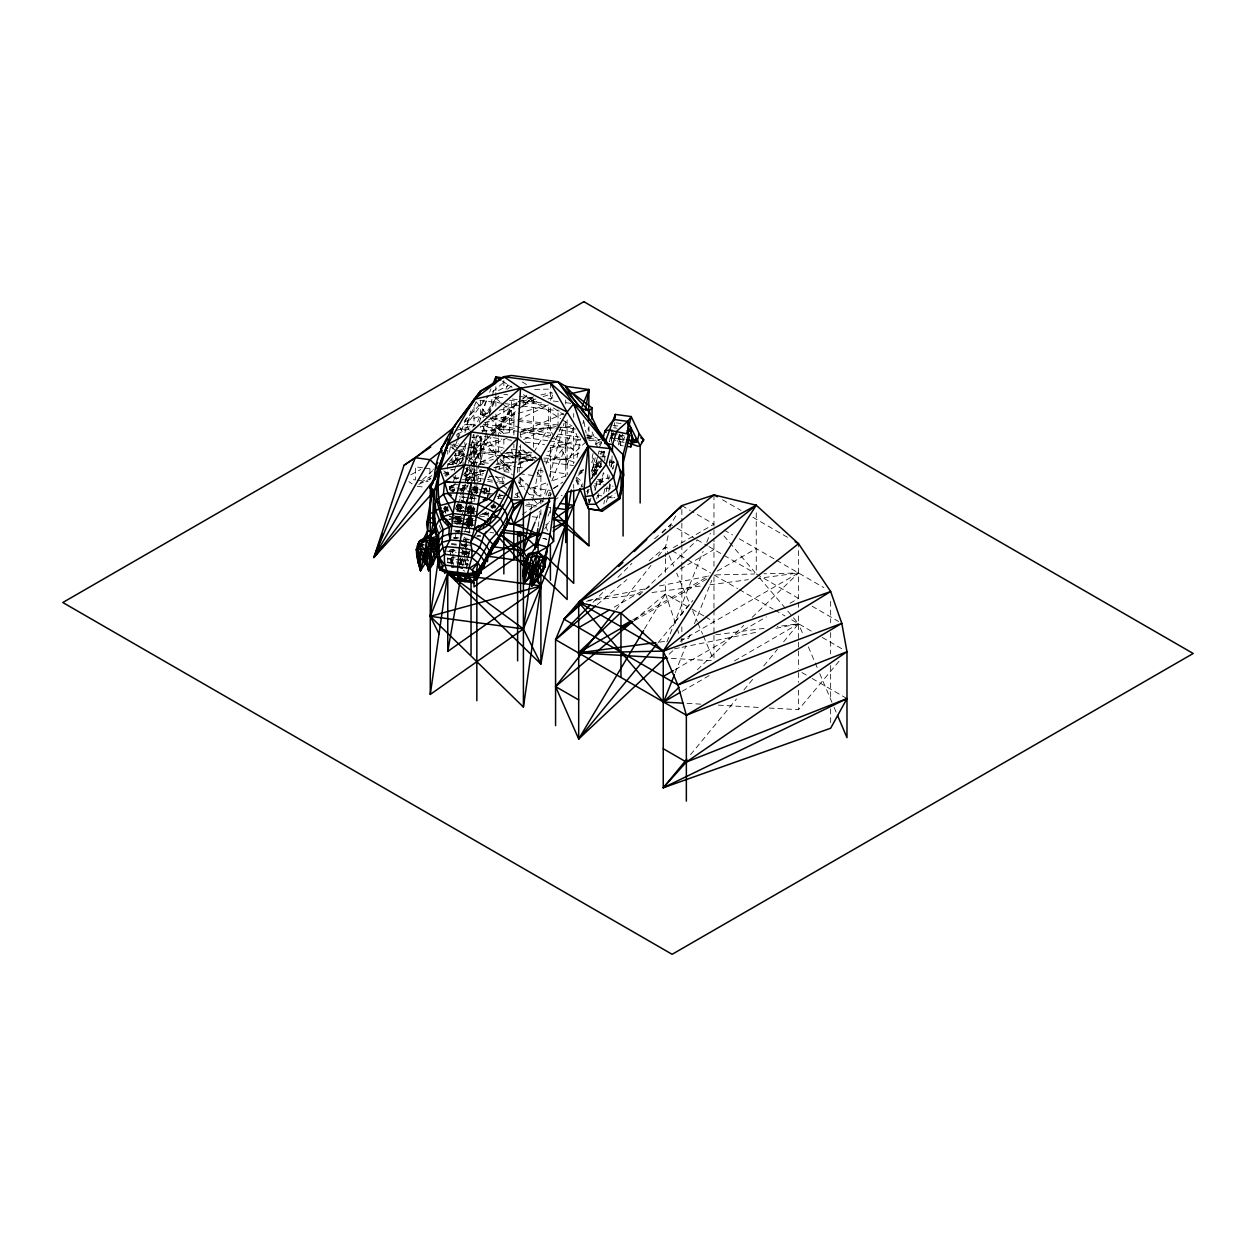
<?xml version="1.0" encoding="UTF-8"?>
<svg xmlns="http://www.w3.org/2000/svg" width="1256" height="1256" viewBox="0 0 1256 1256"><rect width="100%" height="100%" fill="white"/><g stroke="black" fill="none" stroke-linecap="round" stroke-linejoin="round"><path stroke-width="0.75" stroke-dasharray="5 3.75" d="M452.898 464.406L452.929 456.697M452.961 449.004L452.976 445.158M452.976 567.806L453.856 554.446L453.055 549.108M477.233 492.383L477.311 486.684M484.722 494.095L484.785 488.411M452.741 549.265L452.647 553.111L449.852 550.034L455.206 550.693M481.44 436.962L480.561 462.208L466.431 483.246M612.159 455.912L611.264 467.154M470.765 512.448L471.094 504.771M471.173 502.84L471.659 491.316M587.745 438.909L588.248 427.747M469.038 533.423L471.204 517.88L472.633 528.65M469.98 551.305L465.945 554.477L466.196 551.117M476.605 492.148L477.045 486.59M484.094 493.859L484.533 488.317M467.813 557.633L468.284 552.499M595.941 474.815L598.547 458.691M451.218 563.473L450.37 553.519M474.313 482.791L474.799 464.72M474.988 462.789L477.578 435.785M589.127 503.311L589.504 499.621M593.994 476.087L597.275 460.151M598.767 493.655L598.405 497.376L599.253 493.687M599.709 484.392L600.447 476.966M606.491 502.196L608.642 493.121M608.83 491.269L609.395 485.695L613.085 486.198M452.458 554.775L451.705 561.401L452.992 562.735M456.964 524.663L457.781 517.707L452.584 514.85M446.053 476.683L446.555 472.821L449.067 475.616M619.396 435.031L618.549 441.578L620.605 445.519L623.384 445.896M455.237 538.306L455.928 533.345M447.105 469.085L447.905 463.448M449.538 452.207L450.339 446.587M538.165 526.735L540.63 509.716M445.236 512.417L446.351 504.755M610.856 466.934L612.002 459.727L614.325 462.679M602.629 456.54L603.555 450.92M609.6 489.4L610.51 483.827M462.883 497.753L473.371 434.513M463.229 554.665L463.809 551.133L469.477 551.839M457.577 462.349L458.157 453.29M462.805 565.624L467.468 538.934M469.807 525.589L471.141 517.974M473.072 507.031L471.816 514.159L473.999 508.774L473.999 515.886M473.999 501.678L475.317 494.189M475.647 492.321L477.28 482.963M477.61 481.095L479.572 469.87M485.271 437.386L480.561 464.249L480.561 436.02L473.999 452.16L501.16 455.834M485.601 435.487L488.584 418.436M489.557 412.894L492.321 397.147L501.678 399.173M492.635 395.31L493.922 387.947M466.149 568.591L467.515 560.82M577.069 457.592L580.382 438.642M582.988 423.774L583.6 420.273M530.817 510.391L531.885 504.614L528.493 502.793M465.364 540.834L465.945 537.615M610.353 436.962L609.49 441.625L612.316 433.304M476.558 435.659L474.062 449.004L474.062 460.716L470.027 466.588M532.607 500.799L538.73 468.457M467.97 551.525L465.945 554.477L467.185 547.977M587.4 492.682L588.059 489.165M595.328 490.154L597.008 481.346L594.747 490.154M603.853 503.954L604.529 500.422M606.208 491.63L607.213 486.339M608.548 479.305L609.223 475.773M486.888 500.422L490.358 485.02M487.171 500.139L489.557 488.804M462.93 501.584L464.029 496.34M471.063 512.621L472.539 505.634M475.129 493.388L476.605 486.386M590.132 501.678L590.901 498.098M604.811 488.929L603.257 496.089L597.464 495.304M607.135 478.175L607.904 474.595M611.311 440.244L612.535 434.717L611.939 429.348M613.038 468.975L613.854 465.285M618.345 445.001L620.385 435.785L619.192 434.231M462.632 558.182L461.329 563.881L460.622 558.496M601.797 482.634L603.932 473.434M668.114 535.763L665.523 546.957L665.523 556.722M669.841 528.305L670.704 524.568L677.204 513.516M468.3 557.491L469.461 552.483L462.334 551.588M600.87 454.703L601.734 450.998M468.268 505.995L467.405 509.559L473.967 513.751M470.011 498.836L471.738 491.677M472.57 513.578L467.64 511.27L468.928 505.901M470.67 498.758L472.397 491.598L472.853 495.068M466.133 522.889L468.095 514.74L470.042 529.278M468.535 512.95L469.822 507.581L470.937 515.855L468.535 525.777M463.181 541.87L464.343 537.066L464.861 540.944M466.321 528.902L472.146 504.818M463.307 547.365L459.241 564.211L467.028 565.184M471.361 514.065L473.088 506.906M459.429 565.702L460.811 559.988M463.056 550.725L462.145 554.493L461.423 549.123M472.507 512.527L473.795 507.157M463.291 524.631L471.047 525.683L472.633 518.54M466.698 568.23L467.86 563.426L466.777 555.309M565.718 464.485L566.911 459.508L586.819 441.139M624.122 442.348L617.607 441.453L619.616 433.399M593.099 453.526L592.204 457.043L594.653 472.711L592.125 474.862M595.36 444.734L596.255 441.217L590.76 429.097M592.078 470.152L595.234 457.843M591.906 478.85L597.762 455.991M598.201 454.232L599.112 450.716M593.758 476.228L597.809 460.418M600.604 467.295L601.498 463.778L593.429 464.877M603.32 456.697L604.654 451.454M596.678 498.962L597.589 495.445M600.29 484.895L603.445 472.586M486.449 500.202L488.333 493.011L486.229 487.972M612.3 437.779L611.484 435.581L611.123 438.14L612.3 437.779L613.666 432.582M595.674 474.58L599.552 460.277M449.287 489.667L450.292 485.994M454.327 471.251L455.834 465.725M456.336 463.888L460.387 449.161M464.924 432.582L470.969 410.476M542.404 502.29L547.459 483.874M549.469 476.511L564.101 423.099M470.78 514.473L468.755 521.617L467.687 521.193L473.371 522.512M472.915 468.19L466.997 482.697L474.062 472.444L475.145 468.708M475.679 466.855L481.048 448.219L479.965 437.151M472.821 522.936L471.785 526.531L471.785 518.728L472.711 518.932L467.405 526.609M589.739 480.357L599.693 467.263L602.315 458.409L592.157 475.443M479.29 422.44L487.014 399.282M468.362 528.321L469.477 525.039L473.276 525.306M463.401 510.815L459.194 522.48L455.394 521.664M463.433 523.548L468.425 524.6L472.036 514.599M473.842 509.606L472.633 512.935L456.352 509.198M548.04 516.138L550.772 508.884M469.775 483.56L473.999 479.525L479.243 465.662M492.525 507.989L493.953 504.394M675.116 672.949L685.949 645.647M666.873 642.02L703.109 551.368M706.72 542.294L710.346 533.235M690.109 634.657L688.665 638.268L680.925 639.288M694.442 623.792L711.807 580.366M457.247 440.652L454.327 447.827L454.311 444.059M457.969 438.862L466.714 417.353M449.946 489.824L452.144 484.439M452.866 482.649L455.787 475.475M460.889 462.93L464.532 453.965M477.641 421.718L488.207 395.719L466.588 424.371L461.517 425.674M489.605 392.296L491.002 388.889M481.959 432.598L486.119 422.33M489.243 414.653L495.869 398.387L498.773 396.095M505.933 389.14L508.711 382.295M451.406 564.337L454.327 557.177M464.532 532.073L470.356 517.739M498.02 498.459L500.202 493.074M558.166 401.637L550.411 400.586L553.315 393.411M519.56 473.685L540.896 476.574L543.079 471.204M545.999 464.029L561.306 426.396M535.794 520.361L539.436 511.396M545.999 495.272L548.919 488.097M551.824 480.938L573.694 427.166L562.044 425.596M548.228 495.79L549.673 492.195M567.131 464.783L571.888 453.086M580.979 487.344L582.439 483.764M473.653 466.369L481.048 448.219L459.916 492.964L468.362 484.895M476.15 401.606L466.588 424.371L468.582 429.772M471.33 499.386L472.193 497.439M492.007 508.554L494 504.08M455.002 509.418L457.278 504.692M458.032 503.122L462.585 493.671M463.338 492.101L465.615 487.375L470.796 488.568M451.438 520.847L460.089 522.826L461.611 519.686M471.455 499.213L473.716 494.487M474.485 492.917L475.993 489.762L474.909 486.276M467.122 512.212L472.319 513.406L473.826 510.25M591.607 462.491L594.229 457.357M599.473 447.089L602.095 441.955M624.782 436.9L620.605 445.519L619.758 435.125M591.545 470.592L596.914 460.324M487.485 413.648L495.869 398.387L509.496 409.456L509.496 434.058M459.476 511.428L462.789 505.446M587.054 494.44L588.829 491.316M644.564 628.864L665.523 593.821L665.523 582.109M533.879 452.129L548.731 427.338L548.731 406.724M468.205 527.159L469.477 525.039L454.782 522.402M457.153 507.141L459.021 504.08L463.291 507.44M544.649 528.996L549.343 521.303M516.86 403.835L513.908 406.253L498.648 429.505L498.648 436.9M482.979 417.761L495.869 398.387M465.348 484.863L460.999 491.347L464.971 485.632M455.787 520.69L457.781 517.707M466.777 443.509L453.636 462.569L451.124 459.775M461.015 462.82L465.034 456.996M453.856 478.332L455.881 475.396M466.997 459.272L474.062 449.004L469.038 443.431M455.379 483.105L451.328 488.976L454.766 490.562M454.86 488.584L452.835 491.504L452.835 485.648M464.971 473.92L469.006 468.048M463.605 474.721L468.174 468.504M469.32 466.949L491.049 437.371M492.179 435.816L513.908 406.253L520.424 403.082M491.457 506.796L494.66 502.588M453.589 464.736L447.764 463.951L456.116 453.369M554.006 459.932L567.131 443.29L573.694 450.59M615.99 609.866L651.016 565.373M658.27 556.173L665.523 546.957L670.421 549.798M591.874 473.245L597.872 465.866L601.734 466.384M469.289 460.779L489.118 436.539M490.358 435.031L513.908 406.253L513.908 434.984M658.128 642.648L692.872 600.525M690.549 754.668L736.471 698.995M743.913 689.968L752.611 679.433M763.774 665.884L777.433 649.336M783.634 641.816L798.533 623.761L757.494 575.421M674.896 621.673L689.748 603.916L676.654 573.129M769.19 708.023L798.533 709.671L840.704 659.243M599.3 444.561L601.75 441.672M459.429 530.22L458.032 531.853L460.654 529.341M460.308 494.864L467.781 486.496M464.171 421.31L484.204 399.989M593.036 602.252L605.518 589.77M617.999 577.289L631.862 563.41M662.383 532.889L670.704 524.568L675.477 527.332M462.883 523.328L468.425 524.6L472.319 520.753M697.316 669.793L743.709 625.425M752.14 617.355L798.533 572.987L763.931 573.788M474.909 507.926L471.785 510.909L471.785 516.765M471.785 518.728L467.248 523.045L473.324 524.443M639.1 595.218L697.017 540.253M669.134 654.219L673.373 650.247M589.661 438.517L592.047 436.303L592.047 432.519M456.98 465.788L462.757 460.575M469.98 454.06L490.185 435.816M491.63 434.513L516.169 412.376M521.931 407.164L532.042 398.042L518.414 409.173M422.581 479.651L432.676 470.702M654.627 538.824L660.483 533.643M661.943 532.356L670.704 524.568M468.425 524.6L472.601 520.957M492.572 391.919L505.681 380.521M597.181 604.607L626.885 579.55M649.179 560.741L665.523 546.957L668.49 553.943M634.327 620.15L665.523 593.821L687.55 606.538M464.186 453.934L448.282 465.16M471.722 447.717L485.271 436.523M491.3 431.546L516.907 410.414M444.954 475.663L452.474 469.493M522.794 399.031L527.237 395.42M516.891 403.553L509.496 409.456L498.648 429.505L481.802 431.42M522.81 398.827L527.237 395.295M608.092 498.679L615.189 493.074M507.502 389.219L511.867 385.78M586.615 491.504L589.268 489.526M462.067 520.455L459.194 522.48L455.583 516.028M522.245 514.567L542.435 500.375M548.636 496.01L551.745 493.828M578.121 475.27L582.784 472.005M545.732 524.93L548.841 522.747M553.504 488.317L562.829 482.1M467.232 509.088L470.152 507.141L472.319 513.406M611.923 442.724L610.636 435.408L613.509 433.571M420.305 482.901L431.829 475.6M482.445 514.238L487.438 511.443M527.646 432.645L526.609 432.504M553.833 500.375L562.139 495.225M450.888 464.61L465.332 456.085M553.755 488.427L560.474 484.455M578.922 473.575L582.282 471.597M682.134 691.287L710.817 674.645M734.43 660.954L798.533 623.761L803.071 634.437M673.389 547.6L713.973 524.176L691.993 511.475M614.2 607.15L644.642 589.582M646.338 588.609L649.713 586.646M680.155 569.078L713.973 549.547M632.804 619.852L708.902 575.907M717.349 571.025L756.253 548.574M680.155 641.329L798.533 572.987L758.027 578.388M675.084 669.636L766.395 616.916M790.071 603.257L798.533 598.374L798.533 543.691M634.296 620.715L707.191 578.828M488.505 419.912L513.908 406.253M410.743 474.815L420.791 469.446M578.922 453.086L566.911 459.508L544.131 459.932M596.098 443.902L601.247 441.154M479.604 515.4L486.512 511.867M498.522 390.506L508.837 385.278M418.845 484.345L430.981 478.442M522.056 402.281L533.486 396.739M466.934 455.127L498.648 451.689L502.039 450.041M523.689 439.522L548.731 427.338L558.151 429.285M518.791 459.916L531.853 453.573M472.57 488.192L476.008 486.559M495.869 414.009L495.869 455.017L480.561 462.208L472.586 440.573M579.047 472.303L584.024 469.964M602.268 438.407L596.255 441.217L597.244 447.481M599.928 453.432L606.789 450.229M591.152 471.455L601.012 466.855M456.619 434.435L473.59 426.585M454.845 519.356L461.91 516.169M463.684 515.368L474.297 510.595M447.764 463.951L507.455 437.999M519.733 432.661L563.614 413.585M460.057 489.856L467.075 486.794M477.61 482.226L481.127 480.687M488.144 477.641L493.404 475.349M503.939 470.765L510.957 467.719M517.974 464.673L535.527 457.027M547.82 451.689L567.131 443.29L550.897 437.904M460.387 489.51L465.615 487.375M465.505 421.435L487.548 413.428M504.08 407.415L516.954 402.736M518.791 402.077L531.649 397.398M455.237 478.881L458.848 477.578M515.572 493.906L520.879 492.007M545.873 483.058L531.492 488.207L540.049 496.167M553.064 480.499L567.429 475.349M580.005 470.843L583.6 469.571M449.632 486.7L456.478 484.345M523.045 403.239L535.841 399.031M543.141 396.613L552.295 393.615M459.9 511.726L463.652 510.643M485.727 470.341L462.459 476.275M495.115 467.656L513.908 462.286L532.748 460.308M498.287 469.21L511.255 465.505M518.665 463.401L537.191 458.11M549.955 448.141L584.731 438.36M586.568 437.857L592.047 436.303L597.511 438.265M456.195 430.431L475.082 425.219M484.533 422.597L548.731 404.84L498.648 429.505L503.405 433.163M464.296 475.789L484.518 470.294M493.702 467.781L513.908 462.286L500.171 452.741M465.128 478.238L483.481 473.402M455.959 531.429L459.633 530.456M456.195 451.061L465.646 448.643M467.53 448.156L501.521 439.443M520.408 434.607L548.731 427.338L553.519 435.816M540.912 394.965L552.059 392.327M520.235 427.715L480.561 414.543L489.903 412.392M499.26 410.225L516.075 406.347M523.564 404.62L540.488 400.727M548.087 398.968L555.702 397.21M449.114 519.105L460.497 516.483M610.636 435.408L614.231 434.607M456.98 531.979L460.701 531.21M476.856 536.092L480.514 535.339M588.091 600.384L644.454 588.986M659.479 585.955L708.337 576.08M674.519 648.818L680.155 647.672M682.039 647.295L759.064 631.721M775.973 628.314L798.533 623.761L777.354 626.571M443.87 511.396L449.57 510.266M457.153 508.759L466.635 506.875M468.535 506.498L472.335 505.744M472.287 463.197L493.325 459.618M502.887 457.985L512.448 456.352M514.363 456.038L531.571 453.102M472.853 521.68L465.505 522.779L472.758 523.501M614.043 462.082L608.673 462.82L614.058 462.067M597.448 479.604L609.992 477.908M471.785 437.638L481.409 436.35M504.488 433.257L514.112 431.97M521.805 430.949L548.731 427.338M586.411 601.247L640.403 594.057M651.974 592.518L702.104 585.83M709.813 584.809L748.388 579.66M659.635 642.114L667.376 641.078M715.779 634.782L767.73 627.859M444.294 507.236L448.156 506.765M457.796 505.556L461.659 505.085M474.956 508.617L467.405 509.559L473.245 510.156M491.928 506.498L495.696 506.027M450.559 469.838L454.295 469.493M455.661 516.891L461.392 516.499M467.138 520.942L472.711 520.581M479.745 464.39L487.344 463.919M496.827 463.338L513.908 462.286M454.107 538.055L461.674 537.772M481.676 430.4L514.254 429.254M554.524 427.841L523.846 428.924L549.092 437.308M556.439 427.778L573.694 427.166L573.694 463.637M589.566 440.715L599.143 440.369M472.539 488.961L481.064 489.605L471.816 487.469M713.973 608.14L713.973 574.934L754.322 574.008M534.632 389.391L551.729 389.077M600.462 456.87L607.496 456.76M605.235 488.317L613.054 488.192M620.385 435.785L624.091 435.722M462.459 479.666L479.823 480.31M475.239 424.261L466.588 424.371L475.537 425.58M454.452 455.488L464.108 455.535M458.173 451.611L463.966 451.689M471.691 451.815L498.726 452.239M506.451 452.364L531.555 452.741M455.441 518.869L461.125 518.979M463.009 519.011L476.071 520.816M466.918 519.387L472.57 519.482M687.048 703.376L700.738 704.145M718.338 705.15L761.371 707.568M671.348 658.332L712.042 660.735M499.7 455.253L513.139 456.101M515.07 456.226L536.186 457.561M543.864 458.048L566.911 459.508L574.275 462.224M473.135 525.244L465.725 524.506L469.085 526.342M476.228 498.758L458.895 496.544M467.64 511.27L473.434 511.851M485.004 512.998L488.867 513.39M467.86 512.998L471.769 513.406L467.295 510.015M483.45 514.615L487.344 515.007M519.152 458.173L534.632 460.104L519.262 446.492M449.067 487.014L454.829 487.736M456.76 487.972L466.384 489.181M472.162 489.903L477.939 490.625M479.87 490.861L489.495 492.069M449.836 488.788L478.034 492.305M479.918 492.54L489.306 493.718M498.71 494.895L502.463 495.366M497.894 498.192L501.741 498.679M491.033 505.462L496.717 506.184M490.515 506.765L494.362 507.236M491.332 507.518L495.131 507.989M457.435 503.986L461.188 504.457M456.336 505.885L473.685 508.052M457.325 507.424L474.799 509.606M443.431 508.586L447.293 509.073M456.933 510.281L462.71 511.004M464.626 511.239L474.266 512.448M483.905 513.641L487.752 514.128M479.509 516.153L485.209 516.875M449.365 516.703L476.181 520.015M452.191 517.739L461.376 518.885M466.887 519.576L472.382 520.267M448.722 519.23L471.769 522.119L466.73 519.45M455.755 521.334L473.041 523.485M452.647 522.936L473.324 525.526M490.013 532.418L493.812 532.889M453.683 530.095L463.417 531.304M465.364 531.555L471.204 532.277M455.19 531.696L458.66 532.12M477.092 535.982L480.608 536.422M453.95 537.505L457.843 537.992M465.599 538.95L469.493 539.436M453.149 537.961L456.776 538.4M464.014 539.311L469.446 539.986M466.902 544.821L472.193 545.481M451.375 543.55L457.058 544.256M460.842 544.727L468.41 545.685M451.438 544.429L459.194 545.387M461.125 545.638L466.949 546.36M450.621 549.484L454.389 549.955M462.004 551.117L469.65 552.075M446.681 551.101L456.211 552.295M461.941 553.001L469.587 553.959M451.548 557.366L455.174 557.821M464.249 558.951L467.876 559.407M459.256 559.014L468.645 560.192M447.277 558.292L468.551 560.945M447.215 558.889L454.892 559.846M460.638 560.569L468.3 561.526M456.305 561.981L467.86 563.426M448.345 562.264L468.755 564.808M447.56 562.751L455.347 563.724M499.747 455.52L534.632 460.104L502.431 452.568M503.844 394.274L507.722 394.792M519.372 396.378L532.952 398.215M565.922 402.689L571.747 403.474M497.91 397.037L505.681 398.089M517.315 399.675L511.49 398.874L511.49 420.368M519.262 399.926L542.545 403.082M509.449 400.224L519.152 401.543M523.03 402.061L548.244 405.484M479.823 400.224L503.106 403.38M505.038 403.631L559.375 410.995M616.037 422.848L621.28 423.555M612.912 425.36L618.313 426.082M613.493 427.794L616.979 428.265M480.561 414.543L484.439 415.077M492.195 416.129L560.113 425.329M612.912 433.383L617.622 434.026M492.085 417.73L556.125 426.412M575.515 429.034L558.057 426.663L558.057 409.095M611.342 433.179L612.535 434.717L617.245 435.361M616.194 438.297L625.017 439.49M615.66 438.752L611.123 438.14L615.99 440.636M624.154 439.914L617.167 438.956L617.607 441.453M483.639 424.073L517.205 428.61M521.083 429.144L550.191 433.085M557.947 434.136L579.299 437.025M588.986 438.344L599.473 439.773M519.011 431.467L480.561 426.255L480.561 430.164M520.91 431.734L550.411 435.722L550.411 406.442M556.235 436.507L580.68 439.835M460.669 428.861L470.199 430.164M547.726 440.668L520.565 436.978L520.565 431.122M549.673 440.935L584.275 445.613M599.552 451.501L604.78 452.207L604.78 460.983M484.439 436.554L501.898 438.909M507.722 439.71L511.6 440.228M525.181 442.065L544.586 444.703M550.411 445.488L573.694 448.643L577.901 438.297L575.64 432.315M609.49 461.611L612.63 462.035L612.63 469.053M447.764 444.42L457.467 445.739M459.413 446.006L467.169 447.058M471.047 447.576L500.155 451.532M507.911 452.584L513.735 453.369M517.613 453.887L535.072 456.258M503.106 456.101L532.732 460.01M543.848 461.627L573.474 465.536M594.559 470.529L597.778 470.969M488.317 463.26L480.561 462.208L483.293 464.783M496.089 464.296L515.478 466.934M517.425 467.201L523.25 467.986M538.761 470.089L542.639 470.608M550.411 471.659L567.869 474.03M598.641 480.718L604.419 481.503M598.814 481.598L602.44 482.084M504.033 471.581L511.789 472.633M594.857 483.733L605.518 485.177M482.665 475.16L465.207 472.79L465.207 476.558L495.712 480.687M493.906 476.683L488.49 475.945L488.49 479.714M495.712 476.935L504.755 478.159M422.644 467.781L415.375 466.792L415.375 479.933L409.707 479.164M424.465 468.033L433.697 469.273M443.494 473.606L448.926 474.344M497.517 480.938L504.755 481.911M605.188 496.356L614.828 497.659M608.83 497.392L612.457 497.894M487.579 481.362L497.282 482.681M499.229 482.932L503.106 483.466M519.372 486.198L529.059 487.501M531.005 487.768L550.411 490.405M453.589 484.267L467.169 486.103M472.994 486.904L490.452 489.259M529.247 494.519L540.896 496.104L540.896 466.808M417.196 480.185L428.108 481.66M484.439 493.168L490.264 493.969M499.966 495.272L503.844 495.806M514.081 497.188L517.817 497.706M540.159 500.736L543.895 501.238M450.967 490.248L454.672 490.751M497.172 496.513L500.861 496.999M417.196 486.276L424.465 487.265M526.39 504.19L536.092 505.509M545.795 506.827L551.604 507.612M459.413 496.779L474.925 498.883M525.369 505.713L535.072 507.031M532.214 516.671L539.97 517.723M458.361 516.624L462.051 517.127M469.446 518.131L473.151 518.634M455.535 523.579L461.345 524.38M449.13 550.991L456.509 551.996M458.361 552.248L469.446 553.755M476.888 511.647L471.785 510.909L469.556 503.389M456.446 507.942L463.762 509.025M443.98 509.496L447.654 510.046M456.839 511.38L460.512 511.93M444.169 507.754L447.78 508.288M456.807 509.653L464.029 510.737M454.562 522.826L462.004 523.956M454.531 521.114L461.847 522.229M456.273 531.508L460.01 532.089M471.816 442.316L504.582 447.874M512.291 449.177L518.069 450.166M520 450.496L531.555 452.458M546.486 455.394L566.911 459.508L554.477 437.496M560.035 429.678L576.991 433.194M586.411 435.141L592.047 436.303M472.523 489.385L479.18 490.908M480.844 491.3L493.31 494.158M492.321 495.476L484.832 493.765L483.843 488.537M468.472 491.85L473.465 492.996M450.166 490.751L453.84 491.598M457.263 504.19L460.952 505.038M483.168 513.531L486.967 514.395L488.239 510.988L488.239 516.844M444.624 507.031L448.078 507.832M456.744 509.826L463.668 511.412M464.987 531.492L468.771 532.371M464.673 539.546L466.447 539.954L466.447 545.81M455.598 517.064L461.266 518.43M483.607 513.484L486.967 514.395L484.376 513.374M543.597 538.337L546.815 539.248M542.89 538.306L546.47 539.311M454.845 517.645L461.8 519.921M463.998 544.57L467.42 545.701M531.885 504.614L537.285 506.529M461.878 544.696L467.044 546.58M456.619 505.21L463.809 508.115M449.679 516.247L461.988 521.334M465.489 468.441L474.062 472.444L475.082 485.491M444.671 472.319L453.259 476.307M454.97 477.107L458.409 478.709M483.623 424.701L500.861 433.461M444.891 507.895L448.251 509.685M722.436 499.747L741.024 510.438M752.862 517.252L788.375 537.819M681.851 505.619L690.298 510.501M724.115 530.032L732.578 534.915M739.344 538.808L774.858 559.312M776.538 560.286L823.889 587.635M677.078 528.242L695.369 538.808M697.064 539.797L707.207 545.654M708.902 546.627L722.436 554.43M724.115 555.419L754.558 572.987M798.533 598.374L756.253 573.961L756.253 512.212M812.051 606.177L838.615 621.516M672.054 550.74L685.226 558.339M686.922 559.312L710.598 572.987M713.973 574.934L737.649 588.609M739.344 589.582L773.162 609.113M774.858 610.086L785 615.942M791.767 619.852L812.051 631.564M822.209 637.42L843.718 649.839M691.946 609.082L703.815 615.927M705.495 616.916L713.973 621.798M801.909 672.572L810.387 677.471M812.082 678.444L846.984 698.587M522.245 381.934L526.892 384.729M502.353 381.102L512.071 387.382M523.422 394.714L560.726 418.782M562.343 419.834L572.061 426.114M469.242 457.608L474.062 460.716M443.839 470.874L448.675 473.983M453.495 477.107L456.697 479.18M553.331 407.886L564.07 414.951M408.891 481.676L412.125 483.858M502.777 485.35L507.534 488.757M515.462 494.409L520.235 497.8M444.106 508.445L448.345 511.647M450.778 446.712L456.776 451.265M458.283 452.395L467.295 459.241M468.786 460.387L471.801 462.663M480.812 469.493L483.811 471.769M459.775 504.315L465.788 508.868M597.872 465.866L599.693 467.263M464.704 508.554L470.388 513.029M576.504 477.107L582.14 481.676M460.685 543.079L465.018 546.596M468.943 467.044L473.999 479.525L476.919 482.116M484.188 488.584L490.013 493.765M500.139 458.99L511.537 469.618M520.094 477.578L528.65 485.554M495.618 476.369L503.844 484.094L503.844 476.589M501.348 460.355L512.291 471.031M519.152 477.688L525.997 484.361M527.363 485.695L538.322 496.371M492.886 504.818L495.618 507.518M453.165 443.949L458.189 449.522M460.701 452.301L464.485 456.478M609.945 459.586L613.635 463.825M476.479 402.281L488.867 416.568M490.107 417.997L503.735 433.713M518.602 450.857L529.749 463.715M537.175 472.287L540.896 476.574M477.72 434.953L498.773 459.241M500.014 460.669L512.401 474.956M518.602 482.1L524.788 489.243M526.029 490.672L532.23 497.816M533.47 499.244L538.416 504.959M469.336 505.98L473.842 511.208M723.927 535.888L755.013 572.5M576.002 477.908L582.941 487.14M443.965 510.297L445.943 513.374M620.558 434.921L623.416 439.522L622.411 433.775M467.781 509.575L469.713 512.778M576.488 479.902L580.225 486.684M459.806 427.26L463.087 433.555M456.619 435.377L458.157 438.313L458.157 443.933M464.626 450.716L463.087 447.764L463.087 466.478M454.311 451.548L460.622 463.637M465.395 472.774L466.934 475.71L466.934 468.237M460.089 560.694L462.616 565.687M439.192 525.416L441.233 529.938M482.665 425.564L495.869 455.017M456.996 515.918L460.089 522.826M575.955 480.043L578.985 486.983M808.362 646.887L818.975 671.803M819.728 673.577L833.435 705.809M834.125 707.442L837.611 715.606M669.228 555.686L673.687 566.142M692.715 610.871L697.268 621.579M698.022 623.369L702.575 634.076M703.344 635.866L713.22 659.07M461.721 449.224L464.61 456.352M451.155 558.057L452.458 561.495L451.061 558.763L451.281 562.766L450.935 560.176M593.9 485.24L597.118 493.906M665.523 593.821L676.639 626.822M677.204 628.55L678.947 633.715M588.577 499.464L589.598 502.824M611.327 430.541L612.535 434.717M546.36 527.128L547.412 530.848M496.858 458.644L499.857 469.556M501.851 476.825L503.342 482.273M485.632 487.94L487.611 496.246M583.946 421.702L586.175 433.147M454.97 455.112L456.65 464.014M511.522 449.13L513.217 458.534M464.689 442.552L465.976 449.742M614.294 422.597L615.079 427.119M470.859 489.008L471.393 492.368M473.559 506.592L474.093 510.25M449.852 550.034L450.574 555.278M465.065 542.435L465.552 546.109M465.803 547.946L466.525 553.472M463.809 551.133L465.631 564.713M460.905 560.003L461.533 564.839M474.58 486.26L475.49 493.2M475.993 489.762L476.464 493.373M445.111 506.309L445.739 511.616M475.223 487.359L475.647 492.949M465.128 544.099L465.536 549.296M465.678 551.023L465.945 554.477M830.656 601.294L830.656 622.772M830.656 632.537L830.656 653.889M830.656 665.46L830.656 699.278M830.656 708.918L830.656 726.298M798.533 602.268L798.533 608.14M798.533 615.942L798.533 668.663M798.533 672.572L798.533 682.338M798.533 690.141L798.533 709.671M713.973 494.88L713.973 541.744M713.973 543.691L713.973 569.078M713.973 610.086L713.973 633.511M713.973 635.473L713.973 660.86M681.851 509.528L681.851 521.24M681.851 523.187L681.851 542.718M681.851 544.664L681.851 564.101M681.851 566.032L681.851 617.214M681.851 626.87L681.851 636.509M681.851 638.441L681.851 642.303M665.523 558.685L665.523 574.306M609.49 460.701L609.49 466.416M609.49 483.576L609.49 489.306M588.986 426.632L588.986 442.253M588.986 498.883L588.986 502.777M573.694 413.491L573.694 417.4M573.694 484.439L573.694 488.239M567.131 419.865L567.131 474.548M565.718 400.036L565.718 403.945M565.718 421.514L565.718 476.197M550.411 383.002L550.411 400.586M550.411 447.356L550.411 477.28M550.411 492.352L550.411 496.261M550.411 507.974L550.411 513.83M540.896 500.014L540.896 503.907M540.896 509.763L540.896 515.635M533.486 398.686L533.486 447.372M520.565 444.797L520.565 470.199M520.565 478.018L520.565 485.837M519.152 450.355L519.152 471.832M519.152 479.651L519.152 483.56M517.613 467.562L517.613 473.418M517.613 492.949L517.613 496.858M513.908 444.279L513.908 447.874M503.844 380.599L503.844 388.402M503.844 407.933L503.844 433.32M503.844 439.176L503.844 448.533M503.844 456.007L503.844 474.721M498.648 438.752L498.648 451.689M495.869 386.675L495.869 390.569M495.869 392.531L495.869 406.19M495.869 466.73L495.869 472.586M480.561 400.868L480.561 418.452M480.561 469.932L480.561 481.284M476.84 466.416L476.84 493.749M474.062 464.626L474.062 472.444M473.999 407.242L473.999 426.773M473.999 434.576L473.999 479.525M473.999 487.328L473.999 497.093M471.047 443.682L471.047 463.197M471.047 467.106L471.047 480.781M471.047 486.637L471.047 492.493M471.047 506.168L471.047 525.683M466.997 467.075L466.997 480.75M458.157 432.99L458.157 436.539M447.764 450.276L447.764 454.185M447.764 471.769L447.764 475.663M447.764 557.68L447.764 563.536M429.929 468.771L429.929 480.028M464.783 571.087A4.616 4.333 -21.2 0 1 463.276 570.24M455.787 463.668L450.951 460.575L455.74 463.731"/><path stroke-width="1.5" d="M434.372 479.07C434.937 447.905 456.43 423.162 473.999 399.424L520.565 388.167L558.057 381.761L573.694 403.741L567.131 412.046L540.896 457.043L523.407 500.061L513.783 510.313L504.786 529.451L492.619 545.873L478.238 571.731L475.945 574.259L468.378 575.766L448.094 573.238C442.395 562.845 443.352 549.641 450.229 540.001L448.973 534.035L449.271 527.457L441.751 519.183L436.68 500.029L436.68 487.14L439.883 469.367L447.764 444.42L473.999 399.424L480.561 391.118L503.844 376.69L511.49 375.45L558.057 381.761L565.718 386.377L588.986 411.01L602.959 440.244M580.241 489.149L523.407 628.942L430.274 694.427L430.274 487.438L447.764 444.42L471.047 431.954L517.613 438.265L540.896 457.043L554.869 497.988L553.629 541.336L547.271 547.051L538.243 552.122L528.65 553.645C522.731 562.421 522.779 573.427 523.878 583.585L529.42 577.823L529.702 563.112L532.701 554.383M455.112 577.744L455.096 580.351L473.889 582.706L469.085 577.226L464.296 580.037L458.566 575.907L455.096 580.351L459.052 580.68M846.984 698.587L663.246 787.779L686.357 762.062L846.984 698.587L830.656 728.229L663.246 787.779L663.246 651.095L756.253 505.226L798.533 543.691L830.656 591.529L841.803 623.353L846.984 651.723L846.984 737.649L837.611 715.606M425.219 556.173L424.826 563.944L420.556 570.774L420.776 543.722L422.675 540.598M540.425 556.549C535.543 565.388 529.404 575.075 531.9 585.861L537.411 580.068L544.806 567.288L545.873 558.512L538.243 552.122L530.001 553.613L524.773 561.134L523.485 569.957L523.878 583.585C532.136 574.824 531.728 561.997 538.243 552.122L537.521 536.783L549.516 498.349L548.872 502.196M471.659 574.432L468.378 575.766L467.091 575.028L471.832 557.648L471.942 549.814L470.529 542.545L474.407 528.917L479.384 496.089L488.49 467.986L517.613 438.265L520.565 388.167L503.844 376.69L473.999 399.424M666.308 656.872L578.686 738.968L578.686 602.268L681.851 505.619L713.973 494.88L756.253 505.226L620.966 613.006L620.966 677.455M436.146 531.649L420.006 540.63C413.098 549.469 418.17 561.212 420.556 570.774C428.06 545.041 427.778 517.786 432.425 491.19M445.519 570.805L448.094 573.238L439.867 569.753L437.622 557.083L437.496 538.997L432.755 518.445L433.618 494.471L439.883 469.367L471.047 431.954L520.565 388.167L567.131 412.046L588.091 446.131L606.161 464.453L613.587 477.421L618.69 498.177L619.71 498.868L602.503 510.988L588.577 508.853L579.738 488.725M436.774 536.5L436.005 542.247L436.664 541.179L433.194 540.504L420.006 540.63L418.185 546.172L419.237 541.336L427.668 537.144L436.664 541.179L436.837 554.524L433.1 563.865L428.689 570.695L425.972 561.291L428.971 543.644L426.569 540.567L420.776 543.722L418.201 549.422L420.556 570.774L417.887 561.369L417.981 543.754L424.026 544.9M433.744 511.208L433.964 503.86M623.086 536.029L623.086 454.688L612.63 444.498L604.78 443.431L615.33 414.417L631.234 416.568L627.717 421.388L628.44 434.121L623.086 454.688L623.62 474.47L619.71 498.868L622.301 487.454L623.086 463.464L629.649 435.659L627.686 432.551M612.316 452.113L612.63 444.498L616.775 431.153L627.717 421.388L640.152 445.786L640.152 502.997M424.795 539.766L427.668 537.144L433.194 540.504L436.586 545.999L428.689 570.695L426.899 563.928L424.826 563.944L423.9 561.306L427.056 554.618L426.569 540.567M588.577 420.305L588.986 389.533L565.718 386.377L566.911 388.795M426.899 563.928L425.972 561.291L426.538 553.708L428.06 549.327L430.62 549.312L434.058 553.629L436.837 554.524L433.194 540.504L430.62 549.312L428.689 570.695L427.166 558.637L428.06 549.327L416.348 549.249L417.51 556.361M442.159 511.38L441.751 519.183L438.799 520.518L434.435 528.745L437.496 538.997L434.325 525.495M501.976 531.79C526.123 500.689 461.847 488.835 443.431 494.22L436.68 500.029L433.807 507.393L435.534 525.055L438.58 533.847L439.867 569.753L447.858 572.626L467.091 575.028L475.945 574.259L484.015 562.876L492.792 544.429L505.65 527.567L513.783 508.319L523.407 500.061L554.869 497.988L588.091 446.131L573.694 403.741L550.411 383.002L503.844 376.69M487.03 557.413L477.28 579.047L473.308 581.167L455.269 578.906L452.537 575.955L452.757 572.72M452.537 575.955L452.615 574.793L476.872 577.823L480.922 571.668L482.037 564.054L482.382 566.644M524.773 561.134L528.305 556.691L531.131 557.491L536.563 555.466L535.213 567.712M489.432 552.091L481.739 566.425L484.11 567.539L484.706 560.945L489.338 550.615C480.734 534.946 458.048 529.059 442.3 536.595C433.351 544.445 437.559 558.104 439.302 568.214L447.183 571.072L467.358 573.6L476.118 572.815L484.188 561.432C477.327 546.768 460.183 548.322 446.555 546.643L442.457 548.087L437.041 555.545L437.622 557.083M438.203 560.286L430.274 616.319L523.407 707.05L523.407 500.061L513.798 479.384L488.49 467.986L465.207 464.83L439.883 469.367L444.561 482.116L443.431 494.22L453.118 513.516L450.229 540.001L441.908 542.372L437.135 549.908L437.339 551.4M438.391 563.065L437.826 561.542L439.553 557.931L444.436 554.226L471.832 557.648L479.776 547.098L484.172 534.585L500.406 518.775L511.38 499.872L517.613 438.265M622.301 487.454L623.62 474.47L620.134 470.042M523.281 576.096L524.145 565.844L530.001 553.613L545.873 558.512L542.953 571.716L544.602 563.316L543.047 557.303L538.243 552.122L535.15 553.299M536.563 555.466L539.248 559.784L537.411 580.068L543.864 566.519L542.011 560.553L543.047 557.303M471.612 574.557L475.27 577.085L478.238 571.731L481.017 573.27L481.739 566.425M539.452 565.859L541.258 570.679L540.598 574.793L543.864 566.519L536.971 565.153L533.831 573.976L531.9 585.861L537.662 577.603L535.872 574.557L536.971 565.153L539.248 559.784L542.011 560.553L531.9 585.861L531.712 575.923L536.971 565.153L527.175 562.39C520.282 572.799 526.547 555.592 530.001 553.613L528.65 553.645L526.217 560.223M464.751 576.316L464.485 581.528L465.426 581.481M483.215 528.022L485.051 521.193M437.59 545.606L436.931 537.458C438.752 530.377 446.006 528.745 451.72 526.091L474.407 528.917L484.172 534.585L492.792 544.429L491.127 553.519L488.317 554.194L487.406 561.51L484.706 560.945L486.763 556.11C480.2 542.262 463.778 540.802 450.229 540.001M545.873 558.512L544.429 558.983C550.725 539.483 551.824 518.304 554.869 497.988M614.592 419.63L615.33 414.417L613.729 420.854M490.484 552.138L495.586 544.759L495.932 541.352M452.239 433.461L453.055 427.841L480.561 391.118L489.149 386.754M430.274 694.427L447.764 573.301L453.589 574.086M534.883 549.453L537.882 528.635M523.407 707.05L540.896 585.924L537.395 578.906M502.557 504.912C499.448 516.954 488.945 526.798 477.327 530.974L470.529 542.545M535.872 574.557L533.831 573.976L531.712 575.923L529.671 575.342L535.825 564.258L531.461 578.388L529.42 577.823L531.571 567.947L529.702 563.112L523.878 583.585L528.305 556.691L527.708 560.145M491.222 547.695L495.586 544.759L496.089 541.619M536.971 565.153L534.051 568.638L531.712 575.923M430.478 540.52L426.538 553.708L424.041 553.723L420.713 549.406L417.887 561.369M432.174 491.253L426.632 524.113L427.605 530.833L423.539 539.091M467.468 483.089L471.283 483.246C464.422 512.903 458.55 543.393 457.467 573.819L458.236 574.51M525.62 561.872L523.862 566.33M535.935 580.209L540.896 585.924L447.764 651.409L460.465 578.969M494.581 384.273L495.869 376.91L503.625 377.962M571.402 489.966L540.896 664.032L447.764 573.301L430.274 616.319L439.019 633.856M585.453 409.77L588.986 389.533L570.915 393.693M434.042 498.569L430.274 487.438L439.883 469.367C437.01 485.114 437.732 501.411 443.007 516.593L453.118 513.516C456.823 485.789 468.598 459.979 471.047 431.954M526.908 557.852L523.407 550.835L530.472 512.307M434.121 546.486L430.274 538.212L433.87 518.964M447.058 448.235L447.764 444.42L434.466 479.823L453.055 427.841M498.632 538.306L498.035 541.446L495.586 544.759L492.619 545.873L488.317 554.194M526.421 558.182L525.338 563.442L528.65 553.645M543.534 568.576L544.602 563.316L544.806 567.288L544.507 560.647M628.047 446.524L630.842 446.9L631.14 440.856M565.718 386.377C584.605 421.78 632.616 453.196 618.69 498.177L600.148 510.423L588.577 508.853L585.5 498.601M549.516 498.349L542.105 532.324L537.427 544.272L530.503 555.058M475.098 580.256L477.28 579.047L478.034 572.783M630.842 446.9L632.019 441.924M544.429 558.983L547.271 547.051L537.427 544.272M461.47 500.406L466.525 502.918L467.389 499.339M470.419 486.826L471.283 483.246M602.472 440.275L604.905 430.918L608.94 430.086L628.44 434.121L629.649 435.659L627.231 432.692L631.234 416.568L639.194 433.618L643.716 439.883L640.152 445.786L638.001 446.257L627.859 442.85M639.194 433.618L637.2 441.672L631.58 443.352M546.344 554.65L547.271 551.039M617.638 461.596L613.587 477.421L593.397 495.429L585.327 496.528M621.014 472.319L616.947 488.144L595.328 504.237L586.552 504.363L585.249 498.915M445.503 523.312L446.508 519.435L441.751 519.183L443.949 516.985M507.785 521.099L506.341 526.437L502.934 530.016M493.31 545.387L492.164 549.516L487.03 558.104M540.896 457.043L513.798 479.384L499.48 505.556L492.729 513.767L489.086 525.087L492.478 527.222L499.229 536.83L495.445 544.696M527.175 562.39L523.548 573.615L525.746 571.7L529.702 563.112M430.745 447.042L404.04 465.254L373.88 557.476L432.19 493.404M418.044 559.611L418.813 564.007L416.741 553.802L418.201 549.422M476.872 577.823L474.737 576.897L473.308 581.167L476.872 577.823L483.968 562.876L484.015 565.435L480.781 571.276M440.008 505.509L455.253 501.505L477.798 504.331L488.6 498.773L498.601 488.867L513.798 479.384L508.115 496.073L502.055 508.193L492.729 513.767L487.077 522.104L474.407 528.917L478.662 525.479M500.877 533.125L498.035 541.446L492.164 549.516L493.341 546.344M382.782 534.114L373.88 557.476L384.838 543.879M483.042 566.503L484.91 561.683M683.138 703.156L663.576 702.057L674.394 674.755M513.798 559.752L513.798 524.145L523.407 500.061L511.38 499.872C495.979 480.404 466.918 482.775 444.561 482.116L438.077 485.632L434.34 490.248L435.785 510.69L443.164 529.467L441.908 542.372L444.436 554.226M437.967 539.248L430.274 538.212L435.377 525.667M492.383 385.466L495.869 376.91L500.736 380.05M493.467 546.768L523.407 550.835L535.072 522.151M588.986 389.533L581.34 408.341L582.91 411.811M555.576 725.623L555.576 639.697L564.038 619.192L578.686 602.268L713.973 494.88L717.349 496.827M479.085 394.62L480.561 391.118L468.488 408.687M481.99 566.158L483.419 562.971M504.786 529.451L502.133 531.932L505.65 527.567L500.406 518.775L492.729 513.767M537.662 577.603L541.258 570.679M506.655 524.992L508.021 522.48M376.769 552.483L373.88 557.476L415.375 457.734L455.096 426.506M539.468 533.439L537.521 536.783L542.105 532.324L550.159 534.585L553.629 541.336M679.983 508.774L681.851 505.619L653.795 532.654M614.781 611.389L555.576 686.561L578.686 738.968L643.559 630.528M432.912 483.042L430.274 487.438L434.136 498.365M486.763 558.276L489.542 553.676M553.158 515.054L567.131 492.148L588.091 446.131L610.212 448.627L606.161 464.453L590.1 485.884L584.087 488.678L567.131 492.148L567.131 599.505L541.116 574.165M478.238 571.731L480.655 566.88L477.877 562.719L471.832 557.648M469.76 406.865L480.561 391.118M443.18 457.938L441.06 448.627L447.638 439.05M441.06 448.627L445.111 442.771M437.826 462.757L435.816 465.693L438.061 470.859M627.231 432.692L630.7 427.762L632.066 440.448M484.172 534.585L486.417 531.508M485.507 562.358L484.015 565.435M435.345 477.955L373.88 557.476L429.929 459.696L441.986 450.197M472.178 570.02L477.877 562.719L490.107 540.284L497.109 532.748L503.452 523.469L513.264 504.425L523.407 500.061L512.464 511.192M578.686 738.968L656.888 644.155M663.246 787.779L686.828 759.189M641.439 442.442L643.716 439.883L640.78 437.716M477.327 530.974L483.686 524.082L489.086 525.087L486.574 521.067M574.306 394.415L592.047 407.917L588.986 411.01L581.34 408.341L573.694 403.741L575.013 407.258M663.246 748.717L686.357 762.062L846.984 651.723L686.357 715.198L555.576 639.697L590.257 605.031M686.357 801.124L686.357 715.198L677.895 684.944L564.038 619.192L582.266 601.624M618.737 566.472L622.945 562.405M634.154 551.588L646.777 539.421M582.077 600.321L578.686 602.268L663.576 702.057L679.041 687.268M667.47 658.113L578.357 652.853L620.731 612.63M635.897 438.894L633.919 440.699L626.775 439.741M453.118 513.516L475.804 516.357L493.498 500.485L498.601 488.867L488.49 467.986M564.038 619.192L583.035 602.346M555.576 639.697L595.689 605.863M632.836 621.39L555.576 686.561L578.686 699.906M455.253 501.505L448.031 493.702L444.561 482.116L465.207 464.83M632.6 621.689L578.357 652.853L663.246 651.095L798.533 543.691L795.142 541.729M441.076 507.879L435.785 510.69L432.755 518.445L434.152 520.628M449.099 571.904L454.075 575.923L457.859 573.207M461.611 574.306L465.348 577.336L469.132 574.62M480.561 570.758L533.25 533.706M553.504 519.466L573.694 505.273L560.113 503.436M537.647 542.137L473.999 586.882L473.999 583.051M553.158 531.225L567.131 521.397L553.551 519.56M404.04 465.254L415.375 457.734L429.929 459.696L437.01 466.321M442.881 567.9L439.302 568.214L444.797 565.09L469.587 568.183L477.877 562.719L475.945 574.259L472.335 573.819M506.121 523.407L513.798 524.145L549.94 501.128M582.548 601.765L578.686 602.268L620.966 613.006L663.246 651.095L677.895 684.944L830.656 591.529L663.246 651.095L578.686 602.268L756.253 505.226M686.357 715.198L841.803 623.353L677.895 684.944M663.576 702.057L680.454 692.26M578.686 627.655L609.129 610.086M620.966 626.681L631.109 620.825M663.246 651.095L666.622 649.132M663.246 676.482L673.389 670.61M474.407 528.917L483.686 524.082M488.144 555.749L537.285 534.381M553.095 527.504L567.131 521.397M487.359 519.199L497.093 516.012M430.274 538.212L437.622 536.265M466.525 502.918L472.036 501.882M483.089 499.81L488.6 498.773L484.91 498.224M578.357 652.853L655.758 642.617M451.83 567.115L457.184 566.629L462.349 568.324M434.529 518.336L432.755 518.445L434.639 518.681M433.446 518.069L428.563 518.116L426.632 524.113L427.684 524.113M427.605 530.833L434.686 530.77M428.971 543.644L431.829 543.613L435.675 549.06M419.033 558.716L421.105 558.7L423.9 561.306L425.972 561.291L427.166 558.637L429.269 558.622L432.174 561.228L433.1 563.865L431.122 563.881M444.561 482.116L450.276 482.351M503.766 527.332L505.65 527.567L504.127 527.033M494.723 542.592L496.293 542.796M439.867 569.753L443.478 570.208M627.717 421.388L613.744 419.488L604.905 430.918L606.114 432.472M628.267 424.497L629.225 424.622M626.932 430.808L630.465 431.279L633.919 440.699L637.2 441.672L627.655 440.385M555.482 508.13L567.131 509.716M430.274 512.825L434.121 513.343M506.404 523.14L523.407 525.448M502.086 529.891L538.95 534.883M430.274 522.59L434.121 523.108M500.861 532.152L523.407 535.213M430.274 548.432L437.967 549.484M487.925 556.251L523.407 561.055M476.872 577.242L540.896 585.924L430.274 616.319L523.407 628.942L540.896 664.032L540.896 572.249M471.816 582.282L473.889 582.706M506.482 522.418L513.798 524.145L539.091 534.412M602.503 510.988L600.148 510.423C586.505 492.462 590.226 467.42 588.091 446.131L584.087 488.678L586.552 504.363M531.571 567.947L534.051 568.638M534.915 569.439L532.152 568.67L533.062 563.473L531.131 557.491M525.746 571.7L527.834 572.296L529.671 575.342M472.68 571.7L476.118 572.815L469.587 568.183M468.378 575.766L464.893 574.526L465.348 577.336M477.798 504.331L494.629 512.322L487.077 522.104L475.804 516.357M448.031 493.702L451.391 495.382M430.996 539.185L427.668 537.144L430.054 540.001M434.34 490.248L430.274 487.438L434.121 498.114M501.191 534.993L523.407 550.835M553.582 517.817L588.986 545.748L588.986 508.649M438.47 508.696L443.085 512.354M520.188 531.492L536.642 547.443M544.9 555.45L573.694 583.381L573.694 490.123M554.76 512.385L588.986 545.748M500.029 534.13L527.41 560.82M538.243 552.122L543.189 557.617M558.057 381.761L581.34 408.341L610.212 448.627L573.694 403.741M498.773 537.348L524.788 567.351M529.749 573.066L532.23 575.923M436.68 500.029L440.087 504.504M444.797 565.09L439.553 557.931L442.614 566.33M420.776 543.722L427.056 554.618M452.615 574.793L455.269 578.906L453.604 574.259L453.95 576.849M621.783 483.858L622.395 484.785M550.411 383.002L567.131 412.046M432.896 492.289L430.274 487.438L433.618 494.471M443.29 570.224L444.954 573.301L444.812 570.444M533.894 571.888L532.152 568.371L523.407 628.942L447.764 573.301L447.764 651.409M511.38 499.872L513.264 504.425L513.783 510.313M510.407 515.667L513.798 524.145M435.973 533.863L437.371 537.442M449.271 527.457L446.508 519.435L451.72 526.091L443.007 516.593L442.614 511.129M420.713 549.406L423.9 561.306M479.98 569.078L481.017 573.27M424.041 553.723L425.093 558.072L424.497 549.17L424.858 552.671M416.741 553.802L417.447 556.706M483.23 563.677L484.11 567.539M486.512 557.57L487.406 561.51M431.829 543.613L435.11 557.978L432.174 561.228L430.62 549.312M474.313 572.72L475.27 577.085M416.348 549.249L417.526 554.712M490.468 550.034L491.127 553.519M474.737 576.897L475.098 579.487M469.085 577.226L469.556 580.696M461.611 534.616L461.753 535.621M458.566 575.907L459.037 579.377M453.683 573.034L454.075 575.923M428.06 549.327L429.269 558.622M427.291 549.139L427.527 556.267M592.047 407.917L592.047 419.269M565.718 493.765L565.718 542.592M550.411 545.135L550.411 580.225M520.565 532.67L520.565 593.193M519.152 532.371L519.152 536.281M517.613 531.995L517.613 660.876M513.798 479.384L513.798 481.331M503.844 529.184L503.844 573.913M495.869 376.91L495.869 382.766M476.84 578.027L476.84 700.738M471.047 582.313L471.047 654.564M533.533 569.062L533.392 572.752L530.911 572.061L533.062 563.473L533.533 569.062M583.867 301.691L62.8 602.519L672.133 954.309L1193.2 653.481L583.867 301.691"/></g></svg>
